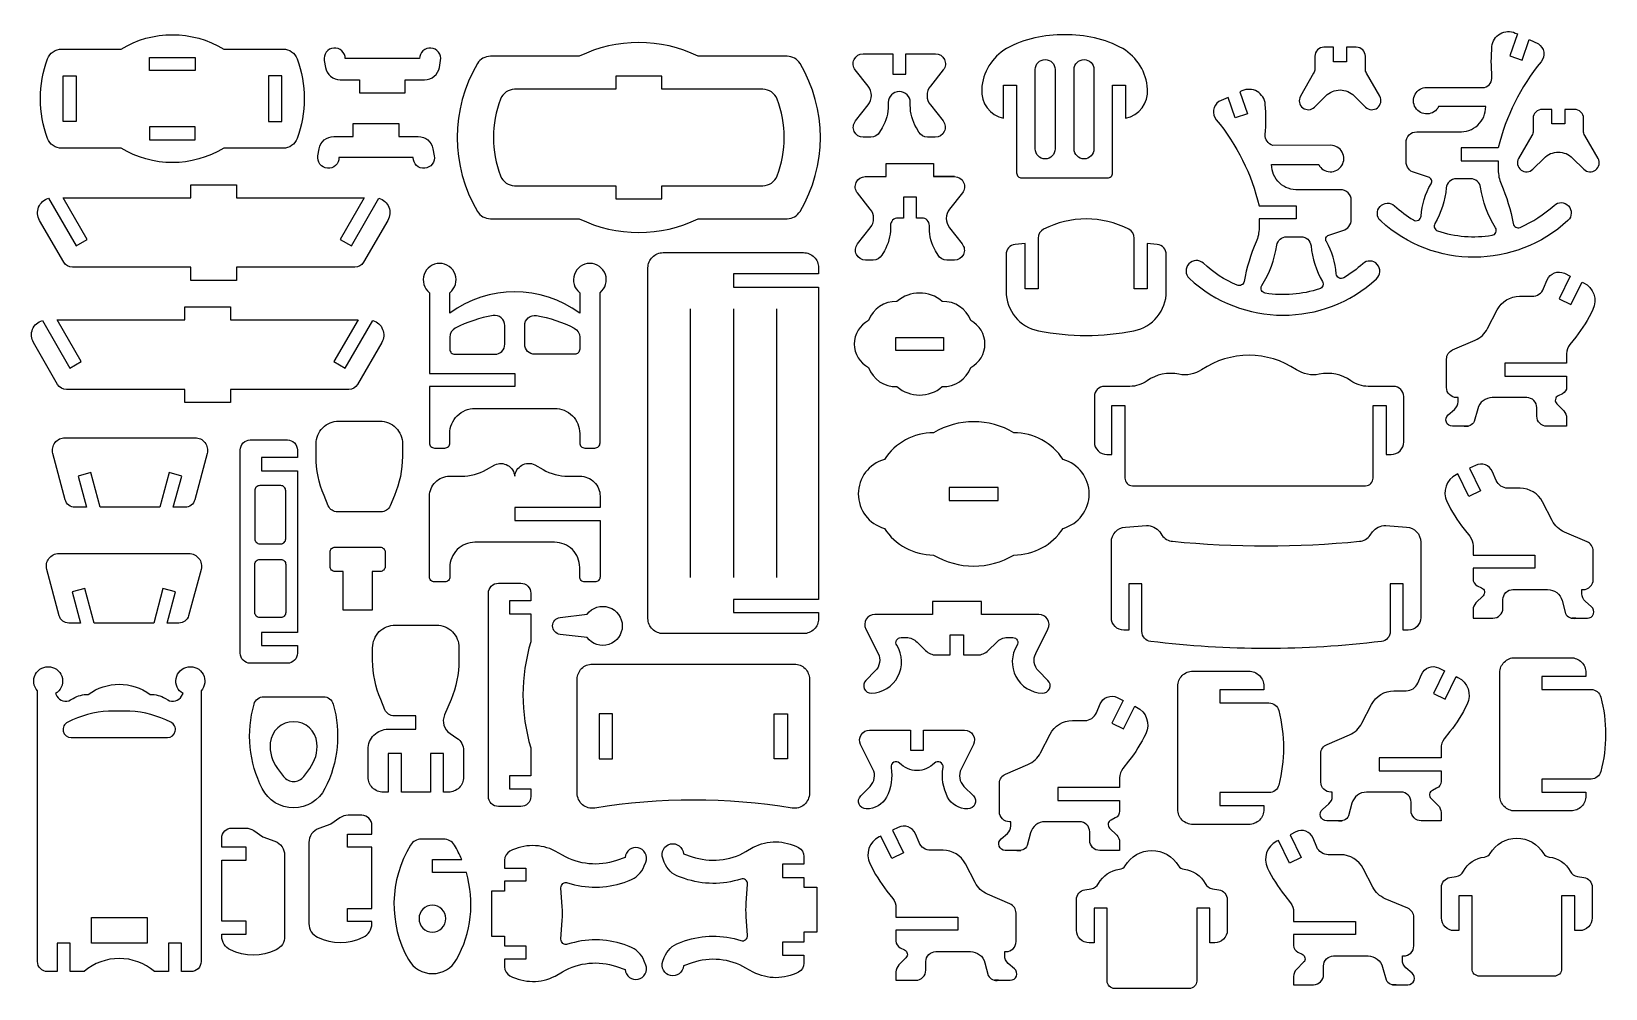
# Model space of a CAD drawing. Extents: x 24 to 1475, y -928 to 867.
# Drawn here: x 25 to 1471, y -928 to -49 of the extents above; entities that cross this region are included whole.
import ezdxf

# ---------------------------------------------------------------- set-up
doc = ezdxf.new("R2010")
doc.units = 0
doc.header["$MEASUREMENT"] = 0
doc.layers.get('DEFPOINTS').update_dxf_attribs({"color": 1, "linetype": 'CONTINUOUS'})
doc.layers.add('KONTUR', color=20, linetype='CONTINUOUS')

msp = doc.modelspace()

# ---------------------------------------------------------------- linework, layer by layer
at = {"layer": 'DEFPOINTS'}
msp.add_lwpolyline([(80, -886.5), (80, -862.9), (131.1, -862.9), (131.1, -886.5)], close=True, dxfattribs=at)
at = {"layer": 'KONTUR'}
for points in [[(39.7, -74.2, -0.314188), (52.7, -65.2), (107.2, -65.2, -0.27972), (201.5, -65.2), (256, -65.2, -0.314188), (269, -74.2, -0.178412), (269, -147.3, -0.314188), (256, -156.3), (201.5, -156.3, -0.27972), (107.2, -156.3), (52.7, -156.3, -0.314188), (39.7, -147.3, -0.178412)], [(973.9, -52.1, 0.130976), (920.5, -64.7, 0.25023), (897.7, -102.1, 0.38008), (917.8, -128.8), (917.8, -98.4), (929.8, -98.4), (929.8, -179, 0.414214), (934.4, -183.6), (1013.3, -183.6, 0.414214), (1017.9, -179), (1017.9, -98.4), (1029.9, -98.4), (1029.9, -128.8, 0.38008), (1050, -102.1, 0.25023), (1027.2, -64.7, 0.130976)], [(1394.2, -75.3), (1400.6, -56.5), (1409, -60.3, -0.438751), (1411.5, -76.9, 0.114696), (1372.2, -156), (1338.1, -156), (1338.1, -168), (1372.2, -168), (1372.2, -176.3, 0.102365), (1374.8, -189.1, -0.056759), (1385.9, -225.6, 0.480658), (1392.2, -229, 0.086534), (1423.4, -208.8, -1), (1436.2, -222.6, -0.390732), (1264.2, -223.1, -1), (1277, -209.2, 0.050145), (1294.3, -222.2, 0.556827), (1301.3, -218.6, -0.109708), (1310.4, -188.9, 0.51582), (1308.1, -182.9), (1295.1, -178.7, -0.338122), (1287.5, -168.7), (1287.5, -151.1, -0.414214), (1297.3, -141.2), (1335.9, -141.2, 0.436799), (1360.7, -118.1), (1317.4, -118.1, -0.587447), (1296.1, -119, -0.587447), (1306.5, -100.5), (1359.5, -100.5, 0.360472), (1366.4, -90.5, -0.043999), (1366.4, -62.8, -0.520138), (1387.8, -50.5), (1389.7, -51.3), (1382.9, -71.4)], [(313.2, -74, 0.441319), (302.6, -64.3, 0.441319), (293.8, -75.7), (295, -82, 0.363296), (308.6, -93.4), (326.3, -93.4), (326.3, -105.4), (368.3, -105.4), (368.3, -93.4), (386, -93.4, 0.363296), (399.6, -82), (400.7, -75.7, 0.441319), (391.9, -64.3, 0.441319), (381.4, -74)], [(434.6, -78.5, 0.274633), (434.6, -214.3, 0.264616), (446.5, -221.1), (528.1, -221.1, 0.230821), (637.4, -221.1), (719, -221.1, 0.264616), (730.9, -214.3, 0.274633), (730.9, -78.5, 0.264616), (719, -71.8), (637.4, -71.8, 0.230821), (528.1, -71.8), (446.5, -71.8, 0.264616)], [(811.9, -116.8, -0.131652), (806.3, -137.6), (804, -141.6, -0.267949), (796, -146.2), (789, -146.2, -0.627694), (781.8, -131.2), (793.5, -116.5, 0.349469), (793.4, -99.3), (781.6, -84.4, -0.628435), (788.8, -69.5), (816, -69.5), (816, -88.4), (828, -88.4), (828, -69.5), (855.2, -69.5, -0.628435), (862.4, -84.4), (850.6, -99.3, 0.349469), (850.6, -116.5), (862.3, -131.2, -0.627694), (855, -146.2), (848, -146.2, -0.267949), (840, -141.6), (837.7, -137.6, -0.131652), (832.1, -116.8), (832.1, -114.3, 1), (811.9, -114.3)], [(1232.9, -77), (1220.9, -77), (1220.9, -63.5), (1212, -63.5, 0.414214), (1203.7, -71.8), (1203.7, -83.4, -0.131652), (1202.6, -87.5), (1190.5, -108.5, 0.876976), (1203.5, -118.5), (1213.8, -108.2, -0.414214), (1239.9, -108.2), (1250.3, -118.5, 0.876976), (1263.3, -108.5), (1251.2, -87.5, -0.131652), (1250.1, -83.4), (1250.1, -71.8, 0.414214), (1241.8, -63.5), (1232.9, -63.5)], [(946.9, -84, -1), (965.1, -84), (965.1, -157, -1), (946.9, -157)], [(982.6, -84, -1), (1000.8, -84), (1000.8, -157, -1), (982.6, -157)], [(468.7, -102.2, 0.311557), (455.8, -111.1, 0.183361), (455.8, -181.8, 0.311557), (468.7, -190.7), (561.8, -190.7), (561.8, -202.7), (603.8, -202.7), (603.8, -190.7), (696.8, -190.7, 0.311557), (709.8, -181.8, 0.183361), (709.8, -111.1, 0.311557), (696.8, -102.2), (603.8, -102.2), (603.8, -90.2), (561.8, -90.2), (561.8, -102.2)], [(1130.4, -128.5), (1124, -109.7), (1115.6, -113.5, 0.438751), (1113.2, -130.1, -0.114696), (1152.5, -209.2), (1186.6, -209.2), (1186.6, -221.2), (1152.5, -221.2), (1152.5, -229.4, -0.102365), (1149.8, -242.3, 0.056759), (1138.8, -278.7, -0.480658), (1132.4, -282.1, -0.086534), (1101.3, -262, 1), (1088.4, -275.8, 0.390732), (1260.4, -276.3, 1), (1247.7, -262.4, -0.050145), (1230.4, -275.3, -0.556827), (1223.4, -271.7, 0.109708), (1214.3, -242.1, -0.51582), (1216.6, -236.1), (1229.5, -231.9, 0.338122), (1237.2, -221.9), (1237.2, -204.2, 0.414214), (1227.3, -194.4), (1188.7, -194.4, -0.436799), (1164, -171.3), (1207.3, -171.3, 0.587447), (1228.5, -172.2, 0.587447), (1218.2, -153.6), (1165.1, -153.7, -0.360472), (1158.2, -143.7, 0.043999), (1158.2, -116, 0.520138), (1136.8, -103.6), (1134.9, -104.5), (1141.8, -124.6)], [(1433.4, -134), (1421.4, -134), (1421.4, -120.6), (1412.5, -120.6, 0.414214), (1404.2, -128.9), (1404.2, -140.4, -0.131652), (1403, -144.6), (1390.9, -165.6, 0.876976), (1404, -175.6), (1414.3, -165.3, -0.414214), (1440.4, -165.3), (1450.7, -175.6, 0.876976), (1463.8, -165.6), (1451.7, -144.6, -0.131652), (1450.5, -140.4), (1450.5, -128.9, 0.414214), (1442.2, -120.6), (1433.4, -120.6)], [(307.4, -164.9, -0.441319), (296.8, -174.7, -0.441319), (288, -163.2), (289.1, -156.9, -0.363296), (302.8, -145.5), (320.4, -145.5), (320.4, -133.5), (362.4, -133.5), (362.4, -145.5), (380.1, -145.5, -0.363296), (393.7, -156.9), (394.9, -163.2, -0.441319), (386.1, -174.7, -0.441319), (375.5, -164.9)], [(837.8, -201.4), (825.8, -201.4), (825.8, -220.4), (820.8, -220.4, 0.414214), (813.9, -227.3), (813.9, -229.7, -0.131652), (808.3, -250.5), (806, -254.5, -0.267949), (798, -259.1), (791, -259.1, -0.627694), (783.7, -244.2), (795.4, -229.4, 0.349469), (795.4, -212.2), (783.6, -197.4, -0.628435), (790.8, -182.4), (809.9, -182.4), (809.9, -170.4), (853.6, -170.4), (853.6, -182.4), (872.8, -182.4, -0.628435), (880, -197.4), (868.2, -212.2, 0.349469), (868.1, -229.4), (879.8, -244.2, -0.627694), (872.6, -259.1), (865.6, -259.1, -0.267949), (857.6, -254.5), (855.2, -250.5, -0.131652), (849.7, -229.7), (849.7, -227.3, 0.414214), (842.8, -220.4), (837.8, -220.4)], [(1369.7, -229.3, -0.102416), (1355.9, -192.2, 0.370344), (1346.8, -184.4), (1333.6, -184.4, 0.386693), (1324.4, -192.8, -0.107473), (1314, -225.6, 0.476686), (1316.5, -232.3, 0.117674), (1366.5, -236.3, 0.538917)], [(62.7, -265.7, -0.267949), (54.7, -261.1), (32.4, -222.6, -0.487619), (40.6, -202.3), (65.9, -246.1), (76.2, -240.1), (54.2, -201.8), (171.4, -201.8), (171.4, -189.8), (213.3, -189.8), (213.3, -201.8), (330.5, -201.8), (308.5, -240.1), (318.8, -246.1), (344.1, -202.3, -0.487619), (352.3, -222.6), (330, -261.1, -0.267949), (322, -265.7), (213.3, -265.7), (213.3, -277.7), (171.4, -277.7), (171.4, -265.7)], [(920.1, -287.8, 0.357981), (949.8, -324, 0.098177), (1037.5, -324, 0.357981), (1067.3, -287.8), (1067.3, -254, 0.385638), (1059, -244.8), (1049.8, -243.9), (1049.8, -285.6), (1037.8, -285.6), (1037.8, -239, 0.281144), (1032.8, -230.7, 0.241814), (954.6, -230.7, 0.281144), (949.6, -239), (949.6, -285.6), (937.6, -285.6), (937.6, -243.9), (928.4, -244.8, 0.385638), (920.1, -254)], [(1155, -282.5, 0.102416), (1168.8, -245.4, -0.370344), (1177.9, -237.6), (1191, -237.6, -0.386693), (1200.2, -245.9, 0.107473), (1210.7, -278.8, -0.476686), (1208.1, -285.5, -0.117674), (1158.2, -289.5, -0.538917)], [(747.9, -271.8), (669.6, -271.8), (669.6, -283.8), (747.9, -283.8), (747.9, -570.7), (669.6, -570.7), (669.6, -582.7), (747.9, -582.7), (747.9, -588.4, -0.414214), (734, -602.2), (605.1, -602.2, -0.414214), (591.2, -588.4), (591.2, -266.1, -0.414214), (605.1, -252.2), (734, -252.2, -0.414214), (747.9, -266.1)], [(395.1, -431.7), (404.6, -431.7, 0.414214), (409.2, -427), (409.2, -418.4, -0.414214), (432.3, -395.3), (505.4, -395.3, -0.414214), (528.5, -418.4), (528.5, -427, 0.414214), (533.1, -431.7), (542.5, -431.7, 0.414214), (547.2, -427), (547.2, -289, 0.712109), (537.8, -262.1, 0.712109), (528.5, -289), (528.5, -307.8, 0.327793), (409.2, -307.8), (409.2, -289, 0.712109), (399.8, -262.1, 0.712109), (390.5, -289), (390.5, -363.3), (468.8, -363.3), (468.8, -375.3), (390.5, -375.3), (390.5, -427, 0.414214)], [(1340.8, -411.7), (1344.4, -411.7), (1330.1, -411.7, -0.69618), (1326.2, -401.2), (1332, -396.2, 0.218856), (1335.2, -389.2), (1335.2, -385.4), (1333.9, -385.4, -0.414214), (1324.7, -376.1), (1324.7, -350, -0.300567), (1330.3, -341.5), (1350.9, -332.7, 0.175054), (1362.4, -322), (1371.2, -304.8, -0.281092), (1391.8, -292.3), (1403.2, -292.3, 0.302959), (1413.8, -285.2), (1417.2, -277.2, -0.432835), (1432.9, -271.2), (1438.3, -273.9), (1428.1, -294.7), (1438.8, -300), (1449.1, -279.2), (1450.6, -279.9, -0.412418), (1459.1, -304.6, -0.053802), (1443.3, -329.8), (1438, -336.5, 0.168092), (1435, -345.1), (1435, -353.7), (1378.3, -353.7), (1378.3, -365.7), (1435, -365.7), (1435, -375.6, -0.288515), (1431.1, -381.8), (1427.2, -383.7, 0.517103), (1425.9, -391.2), (1432.3, -397.6, -0.198912), (1435, -404.1), (1435, -411.7), (1416.8, -411.7, -0.414214), (1407.6, -402.5), (1407.6, -394.6, 0.414214), (1398.4, -385.4), (1366.7, -385.4, 0.339454), (1353.3, -395.6), (1350.2, -407.3, -0.339454)], [(57, -377.9, -0.267949), (49, -373.3), (26.8, -334.8, -0.487619), (35, -314.5), (60.2, -358.3), (70.6, -352.3), (48.5, -314), (165.7, -314), (165.7, -302), (207.7, -302), (207.7, -314), (324.9, -314), (302.8, -352.3), (313.2, -358.3), (338.5, -314.5, -0.487619), (346.6, -334.8), (324.4, -373.3, -0.267949), (316.4, -377.9), (207.7, -377.9), (207.7, -389.9), (165.7, -389.9), (165.7, -377.9)], [(861.5, -375.3, 0.32816), (887.6, -357.7, 0.608717), (887.6, -314.6, 0.32816), (861.5, -297.1, 0.374627), (819.9, -297.1, 0.32816), (793.8, -314.6, 0.608717), (793.8, -357.7, 0.32816), (819.9, -375.3, 0.374627)], [(414.2, -321.6, 0.281144), (409.2, -329.8), (409.2, -341, 0.414214), (413.8, -345.6), (450.5, -345.6, 0.414214), (459.7, -336.4), (459.7, -319.2, 0.464054), (448.9, -310, 0.077001)], [(523.5, -321.6, -0.281144), (528.5, -329.8), (528.5, -341, -0.414214), (523.9, -345.6), (487.2, -345.6, -0.414214), (478, -336.4), (478, -319.2, -0.464054), (488.7, -310, -0.077001)], [(1250.3, -466.3, 0.414214), (1257.2, -459.3), (1257.2, -392.5), (1269.2, -392.5), (1269.2, -437.6), (1273.8, -437.6, 0.414214), (1285.3, -426.1), (1285.3, -384.3, 0.414214), (1276.1, -375.1), (1252.8, -375.1, -0.1548), (1236.9, -370, 0.206677), (1207.8, -363.9, -0.200512), (1186.8, -359.8, 0.304221), (1099.7, -359.8, -0.200512), (1078.8, -363.9, 0.206677), (1049.6, -370, -0.1548), (1033.7, -375.1), (1010.4, -375.1, 0.414214), (1001.2, -384.3), (1001.2, -426.1, 0.414214), (1012.7, -437.6), (1017.3, -437.6), (1017.3, -392.5), (1029.3, -392.5), (1029.3, -459.3, 0.414214), (1036.2, -466.3)], [(293.7, -475.4, -0.100549), (286.4, -439.4), (286.4, -427.8, -0.414214), (307.1, -407), (344.9, -407, -0.414214), (365.7, -427.8), (365.7, -439.4, -0.100549), (358.3, -475.4), (354.4, -484.8, -0.301123), (345.9, -490.4), (306.1, -490.4, -0.301123), (297.6, -484.8)], [(972.5, -505.5, 0.756347), (972.5, -442.2, 0.253291), (927.3, -417.7, 0.2751), (853.5, -417.7, 0.253291), (808.3, -442.2, 0.756347), (808.3, -505.5, 0.253291), (853.5, -530, 0.2751), (927.3, -530, 0.253291)], [(175.1, -422.2, -0.493145), (186.3, -436.7), (174.9, -479.2, -0.339454), (166, -486.1), (155.2, -486.1), (162.9, -457.4), (151.3, -454.3), (142.8, -486.1), (88, -486.1), (79.5, -454.3), (67.9, -457.4), (75.6, -486.1), (64.9, -486.1, -0.339454), (56, -479.2), (44.6, -436.7, -0.493145), (55.7, -422.2)], [(269.2, -601.2), (236.2, -601.2), (236.2, -613.2), (269.2, -613.2), (269.2, -620.2, -0.414214), (260, -629.4), (225.9, -629.4, -0.414214), (216.7, -620.2), (216.7, -433.5, -0.414214), (225.9, -424.3), (260, -424.3, -0.414214), (269.2, -433.5), (269.2, -440.5), (236.2, -440.5), (236.2, -452.5), (269.2, -452.5)], [(409.2, -541.4), (409.2, -550, -0.414214), (404.6, -554.7), (395.1, -554.7, -0.414214), (390.5, -550), (390.5, -476, -0.414214), (409, -457.6), (419.8, -457.6, 0.131652), (442.9, -451.4), (450.5, -447, -0.512051), (468.8, -457.6, -0.512051), (487.2, -447), (494.8, -451.4, 0.131652), (517.9, -457.6), (528.7, -457.6, -0.414214), (547.2, -476), (547.2, -486.3), (468.8, -486.3), (468.8, -498.3), (547.2, -498.3), (547.2, -550, -0.414214), (542.5, -554.7), (533.1, -554.7, -0.414214), (528.5, -550), (528.5, -541.4, 0.414214), (505.4, -518.3), (432.3, -518.3, 0.414214)], [(1443.3, -588), (1439.7, -588), (1454, -588, 0.69618), (1457.9, -577.5), (1452.1, -572.5, -0.218856), (1448.9, -565.5), (1448.9, -561.7), (1450.1, -561.7, 0.414214), (1459.4, -552.4), (1459.4, -526.3, 0.300567), (1453.7, -517.8), (1433.1, -509, -0.175054), (1421.7, -498.3), (1412.8, -481.2, 0.281092), (1392.3, -468.6), (1380.9, -468.6, -0.302959), (1370.3, -461.5), (1366.9, -453.5, 0.432835), (1351.2, -447.6), (1345.8, -450.2), (1356, -471), (1345.3, -476.3), (1335, -455.5), (1333.5, -456.3, 0.412418), (1325, -480.9, 0.053802), (1340.8, -506.1), (1346.1, -512.8, -0.168092), (1349, -521.4), (1349, -530), (1405.7, -530), (1405.7, -542), (1349, -542), (1349, -551.9, 0.288515), (1352.9, -558.2), (1356.9, -560, -0.517103), (1358.2, -567.5), (1351.7, -573.9, 0.198912), (1349, -580.4), (1349, -588), (1367.2, -588, 0.414214), (1376.5, -578.8), (1376.5, -570.9, -0.414214), (1385.7, -561.7), (1417.4, -561.7, -0.339454), (1430.8, -571.9), (1433.9, -583.6, 0.339454)], [(253.9, -466.2), (234.7, -466.2, 0.414214), (230.1, -470.9), (230.1, -515.1, 0.414214), (234.7, -519.7), (253.9, -519.7, 0.414214), (258.5, -515.1), (258.5, -470.9, 0.414214)], [(1029.8, -504.3), (1049, -503, -0.258789), (1061.2, -508.8), (1063.2, -511.7, 0.215961), (1073.1, -517.4, 0.04907), (1244.7, -517.4, 0.215961), (1254.6, -511.7), (1256.7, -508.8, -0.258789), (1268.8, -503), (1288, -504.3, -0.395564), (1301, -518.1), (1301, -587.5, -0.414214), (1289.5, -599), (1284.9, -599), (1284.9, -556.3), (1272.9, -556.3), (1272.9, -600.2, -0.379167), (1264.8, -609.4, -0.060635), (1053, -609.4, -0.379167), (1044.9, -600.2), (1044.9, -556.3), (1032.9, -556.3), (1032.9, -599), (1028.4, -599, -0.414214), (1016.8, -587.5), (1016.8, -518.1, -0.395564)], [(169.5, -528.6, -0.493145), (180.7, -543.2), (169.3, -585.7, -0.339454), (160.3, -592.5), (149.6, -592.5), (157.3, -563.8), (145.7, -560.7), (137.2, -592.5), (82.4, -592.5), (73.9, -560.7), (62.3, -563.8), (70, -592.5), (59.3, -592.5, -0.339454), (50.4, -585.7), (39, -543.2, -0.493145), (50.1, -528.6)], [(253.9, -587.4), (234.7, -587.4, -0.414214), (230.1, -582.8), (230.1, -538.6, -0.414214), (234.7, -534), (253.9, -534, -0.414214), (258.5, -538.6), (258.5, -582.8, -0.414214)], [(337.8, -580.7), (311.2, -580.7), (311.2, -545.1), (303.8, -545.1, -0.414214), (299.2, -540.5), (299.2, -527.4, -0.414214), (303.8, -522.8), (345.2, -522.8, -0.414214), (349.8, -527.4), (349.8, -540.5, -0.414214), (345.2, -545.1), (337.8, -545.1)], [(483.6, -732.8), (464.1, -732.8), (464.1, -744.8), (483.6, -744.8), (483.6, -751.8, -0.414214), (474.4, -761), (453.8, -761, -0.414214), (444.6, -751.8), (444.6, -565.1, -0.414214), (453.8, -555.9), (474.4, -555.9, -0.414214), (483.6, -565.1), (483.6, -572.1), (464.1, -572.1), (464.1, -584.1), (483.6, -584.1), (483.6, -609.7, 0.14798), (483.6, -707.2)], [(510.5, -602.9, -0.887813), (510.5, -587.3), (535.3, -584.4, -0.721474), (567.6, -595.1, -0.721474), (535.3, -605.9)], [(868.9, -621.8), (868.9, -603.2), (880.9, -603.2), (880.9, -621.8), (893.9, -621.8, 0.198912), (903.7, -617.7), (911.5, -609.9, -0.198912), (921.3, -605.8), (926.3, -605.8, -0.590467), (930.2, -612.9, 0.577506), (953.4, -656.9, 0.68225), (958.6, -645.1), (949.9, -636.4, -0.323318), (947.3, -620.4), (958.6, -598, 0.558125), (950.3, -584.6), (897.4, -584.6), (897.4, -572.6), (852.5, -572.6), (852.5, -584.6), (799.5, -584.6, 0.558125), (791.3, -598), (802.6, -620.4, -0.323318), (800, -636.4), (791.3, -645.1, 0.68225), (796.5, -656.9, 0.577506), (819.7, -612.9, -0.590467), (823.6, -605.8), (828.5, -605.8, -0.198912), (838.3, -609.9), (846.2, -617.7, 0.198912), (856, -621.8)], [(364.7, -747.8), (364.7, -712.3), (352.7, -712.3), (352.7, -747.8), (348, -747.8, -0.414214), (334.1, -734), (334.1, -708.5, -0.414214), (352.6, -690), (378, -690), (378, -677.7), (358.1, -677.7, -0.301123), (349.6, -672.1), (345.7, -662.7, -0.100549), (338.3, -626.7), (338.3, -615.1, -0.414214), (359.1, -594.3), (396.9, -594.3, -0.414214), (417.6, -615.1), (417.6, -626.7, -0.100549), (410.3, -662.7), (404.3, -676.9, 0.360488), (409.4, -693.9), (415.7, -698.1, -0.250847), (421.8, -709.6), (421.8, -734, -0.414214), (408, -747.8), (403.3, -747.8), (403.3, -712.3), (391.3, -712.3), (391.3, -747.8)], [(150.2, -663.1, 0.414214), (162.8, -659.7), (164.2, -657.3, -0.709008), (168.9, -632.7, -0.709008), (180.7, -654.8), (180.7, -903.4, -0.414214), (171.4, -912.7), (162.7, -912.7), (162.7, -886.5), (150.7, -886.5), (150.7, -912.7), (138, -912.7, 0.372772), (73.2, -912.7), (60.5, -912.7), (60.5, -886.5), (48.5, -886.5), (48.5, -912.7), (39.7, -912.7, -0.414214), (30.5, -903.4), (30.5, -654.8, -0.709008), (42.3, -632.7, -0.709008), (46.9, -657.3), (48.3, -659.7, 0.414214), (60.9, -663.1), (63.3, -661.7, -0.131652), (77.1, -658, -0.325362), (134, -658, -0.131652), (147.9, -661.7)], [(526.2, -644, -0.414214), (540.1, -630.2), (725.7, -630.2, -0.414214), (739.5, -644), (739.5, -748.8, -0.462325), (723.5, -762.5, 0.080889), (542.3, -762.5, -0.462325), (526.2, -748.8)], [(1225.3, -774.1), (1228.9, -774.1), (1214.6, -774.1, -0.69618), (1210.7, -763.6), (1216.5, -758.6, 0.218856), (1219.7, -751.6), (1219.7, -747.8), (1218.5, -747.8, -0.414214), (1209.2, -738.6), (1209.2, -712.4, -0.300567), (1214.9, -703.9), (1235.5, -695.1, 0.175054), (1246.9, -684.4), (1255.8, -667.3, -0.281092), (1276.3, -654.7), (1287.7, -654.7, 0.302959), (1298.3, -647.6), (1301.7, -639.6, -0.432835), (1317.4, -633.7), (1322.8, -636.3), (1312.6, -657.1), (1323.3, -662.4), (1333.6, -641.6), (1335.1, -642.4, -0.412418), (1343.6, -667, -0.053802), (1327.8, -692.2), (1322.5, -698.9, 0.168092), (1319.6, -707.5), (1319.6, -716.2), (1262.9, -716.2), (1262.9, -728.2), (1319.6, -728.2), (1319.6, -738, -0.288515), (1315.6, -744.3), (1311.7, -746.2, 0.517103), (1310.4, -753.6), (1316.9, -760, -0.198912), (1319.6, -766.6), (1319.6, -774.1), (1301.4, -774.1, -0.414214), (1292.1, -764.9), (1292.1, -757, 0.414214), (1282.9, -747.8), (1251.2, -747.8, 0.339454), (1237.8, -758), (1234.7, -769.7, -0.339454)], [(1452.7, -638.1), (1452.7, -641.5), (1412.3, -641.5), (1412.3, -653.5), (1457.5, -653.5, -0.343094), (1466.4, -660.5, -0.125025), (1466.4, -728.9, -0.343094), (1457.5, -735.8), (1412.3, -735.8), (1412.3, -747.8), (1452.7, -747.8), (1452.7, -751.2, -0.414214), (1438.9, -765.1), (1387.5, -765.1, -0.414214), (1373.6, -751.2), (1373.6, -638.1, -0.414214), (1387.5, -624.3), (1438.9, -624.3, -0.414214)], [(1156.9, -650.5), (1156.9, -653.9), (1116.5, -653.9), (1116.5, -665.9), (1161.6, -665.9, -0.343094), (1170.6, -672.9, -0.125025), (1170.6, -741.3, -0.343094), (1161.6, -748.2), (1116.5, -748.2), (1116.5, -760.2), (1156.9, -760.2), (1156.9, -763.6, -0.414214), (1143, -777.5), (1091.7, -777.5, -0.414214), (1077.8, -763.6), (1077.8, -650.5, -0.414214), (1091.7, -636.7), (1143, -636.7, -0.414214)], [(236.9, -744.6, -0.188994), (229.4, -666.9, -0.335294), (238.3, -660.2), (293.2, -660.2, -0.335294), (302.1, -666.9, -0.188994), (294.5, -744.6, -0.613363)], [(930.1, -801.4), (933.7, -801.4), (919.4, -801.4, -0.69618), (915.5, -790.8), (921.3, -785.8, 0.218856), (924.5, -778.8), (924.5, -775), (923.3, -775, -0.414214), (914, -765.8), (914, -739.6, -0.300567), (919.6, -731.2), (940.2, -722.4, 0.175054), (951.7, -711.7), (960.5, -694.5, -0.281092), (981.1, -682), (992.5, -682, 0.302959), (1003.1, -674.9), (1006.5, -666.8, -0.432835), (1022.2, -660.9), (1027.6, -663.6), (1017.4, -684.4), (1028.1, -689.7), (1038.4, -668.9), (1039.9, -669.6, -0.412418), (1048.4, -694.2, -0.053802), (1032.6, -719.4), (1027.3, -726.2, 0.168092), (1024.4, -734.7), (1024.4, -743.4), (967.6, -743.4), (967.6, -755.4), (1024.4, -755.4), (1024.4, -765.3, -0.288515), (1020.4, -771.5), (1016.5, -773.4, 0.517103), (1015.2, -780.8), (1021.7, -787.3, -0.198912), (1024.4, -793.8), (1024.4, -801.4), (1006.1, -801.4, -0.414214), (996.9, -792.1), (996.9, -784.3, 0.414214), (987.7, -775), (956, -775, 0.339454), (942.6, -785.3), (939.5, -796.9, -0.339454)], [(58.3, -683.5, 0.807396), (61.3, -697.6), (149.8, -697.6, 0.807396), (152.9, -683.5), (148.4, -681.5, 0.106564), (110.4, -673.3), (100.7, -673.3, 0.106564), (62.7, -681.5)], [(287.2, -702.6, 0.910256), (244.3, -702.6, 0.186543), (250.9, -726), (256.5, -733.4, 0.499812), (275, -733.4), (280.5, -726, 0.186543)], [(832.3, -690.8), (832.3, -709.4), (844.3, -709.4), (844.3, -690.8), (881.9, -690.8, -0.558125), (890.1, -704.1), (878.8, -726.6, 0.323318), (881.4, -742.6), (890.1, -751.3, -0.68225), (884.9, -763.1, -0.286613), (866.4, -752.4, -0.160038), (862.2, -725.2, 0.732143), (854.3, -721.2, -0.419662), (822.3, -721.2, 0.732143), (814.5, -725.2, -0.160038), (810.2, -752.4, -0.286613), (791.7, -763.1, -0.68225), (786.6, -751.3), (795.2, -742.6, 0.323318), (797.8, -726.6), (786.5, -704.1, -0.558125), (794.8, -690.8)], [(337.6, -786.5), (337.6, -778.3, 0.414214), (328.4, -769.1), (315.8, -769.1, 0.149546), (308.1, -771.4), (299.8, -777.1), (288.8, -781.2, 0.31269), (279.8, -794.1), (279.8, -868.6, 0.29069), (287.8, -881.1, 0.223211), (329.7, -881.1, 0.29069), (337.6, -868.6), (337.6, -866.7), (315.3, -866.7), (315.3, -854.7), (337.6, -854.7), (337.6, -798.5), (315.3, -798.5), (315.3, -786.5)], [(913.2, -920.6), (909.6, -920.6), (924, -920.6, 0.69618), (927.9, -910.1), (922.1, -905.1, -0.218856), (918.9, -898.1), (918.9, -894.3), (920.1, -894.3, 0.414214), (929.3, -885.1), (929.3, -858.9, 0.300567), (923.7, -850.4), (903.1, -841.6, -0.175054), (891.6, -830.9), (882.8, -813.8, 0.281092), (862.3, -801.2), (850.9, -801.2, -0.302959), (840.2, -794.1), (836.9, -786.1, 0.432835), (821.1, -780.2), (815.7, -782.8), (826, -803.6), (815.2, -808.9), (805, -788.1), (803.4, -788.9, 0.412418), (795, -813.5, 0.053802), (810.7, -838.7), (816, -845.4, -0.168092), (819, -854), (819, -862.7), (875.7, -862.7), (875.7, -874.7), (819, -874.7), (819, -884.5, 0.288515), (822.9, -890.8), (826.9, -892.7, -0.517103), (828.1, -900.1), (821.7, -906.5, 0.198912), (819, -913), (819, -920.6), (837.2, -920.6, 0.414214), (846.4, -911.4), (846.4, -903.5, -0.414214), (855.7, -894.3), (887.3, -894.3, -0.339454), (900.7, -904.5), (903.8, -916.2, 0.339454)], [(199.7, -798.2), (199.7, -790, -0.414214), (208.9, -780.8), (221.5, -780.8, -0.149546), (229.2, -783.1), (237.6, -788.8), (248.6, -792.9, -0.31269), (257.5, -805.8), (257.5, -880.3, -0.29069), (249.6, -892.8, -0.223211), (207.7, -892.8, -0.29069), (199.7, -880.3), (199.7, -878.4), (222, -878.4), (222, -866.4), (199.7, -866.4), (199.7, -810.2), (222, -810.2), (222, -798.2)], [(424.4, -821.6), (393.2, -821.6), (393.2, -809.6), (420.1, -809.6, 0.035368), (413.4, -796.5, 0.261699), (403.5, -791), (382.9, -791, 0.261699), (373.1, -796.5, 0.2701), (371.1, -901.5, 0.587624), (415.4, -901.5, 0.2005)], [(729.5, -913.1, -0.24467), (687.9, -913.2), (681.2, -909.4, 0.217196), (631.7, -904.6), (623.8, -907.4, -0.459056), (611.9, -916.3, -0.459056), (604.8, -903.2), (606.1, -899.7, -0.221765), (620.2, -886.1), (624.8, -884.5, -0.163624), (676.6, -884.1, 0.531368), (682.6, -879.4), (681.4, -862, -0.033043), (681.4, -849.8), (682.6, -832.3, 0.531368), (676.6, -827.6, -0.163624), (624.8, -827.2), (620.2, -825.7, -0.221765), (606.1, -812.1), (604.8, -808.6, -0.459056), (611.9, -795.4, -0.459056), (623.8, -804.4), (631.7, -807.1, 0.217196), (681.2, -802.4), (687.9, -798.5, -0.24467), (729.5, -798.7, -0.278615), (734.4, -806.9), (734.4, -814.1), (714.9, -814.1), (714.9, -826.1), (734.4, -826.1), (734.4, -835.2), (746.4, -835.2), (746.4, -876.5), (734.4, -876.5), (734.4, -885.6), (714.9, -885.6), (714.9, -897.6), (734.4, -897.6), (734.4, -904.9, -0.278615)], [(1278.5, -924.7), (1274.9, -924.7), (1289.2, -924.7, 0.69618), (1293.1, -914.1), (1287.3, -909.1, -0.218856), (1284.1, -902.1), (1284.1, -898.3), (1285.3, -898.3, 0.414214), (1294.6, -889.1), (1294.6, -862.9, 0.300567), (1289, -854.4), (1268.4, -845.7, -0.175054), (1256.9, -835), (1248.1, -817.8, 0.281092), (1227.5, -805.3), (1216.1, -805.3, -0.302959), (1205.5, -798.2), (1202.1, -790.1, 0.432835), (1186.4, -784.2), (1181, -786.9), (1191.2, -807.7), (1180.5, -813), (1170.2, -792.2), (1168.7, -792.9, 0.412418), (1160.2, -817.5, 0.053802), (1176, -842.7), (1181.3, -849.5, -0.168092), (1184.2, -858), (1184.2, -866.7), (1241, -866.7), (1241, -878.7), (1184.2, -878.7), (1184.2, -888.6, 0.288515), (1188.2, -894.8), (1192.1, -896.7, -0.517103), (1193.4, -904.1), (1186.9, -910.6, 0.198912), (1184.2, -917.1), (1184.2, -924.7), (1202.5, -924.7, 0.414214), (1211.7, -915.4), (1211.7, -907.5, -0.414214), (1220.9, -898.3), (1252.6, -898.3, -0.339454), (1266, -908.6), (1269.1, -920.2, 0.339454)], [(1364.8, -804.1, -0.572309), (1413.6, -804.1, 0.236246), (1418.8, -807.4, -0.245302), (1438.3, -820.5, 0.231613), (1444.9, -825.2), (1450.7, -826.2, -0.367108), (1458.5, -835.3), (1458.5, -863.4, -0.414214), (1446.9, -875), (1442.4, -875), (1442.4, -843.2), (1430.4, -843.2), (1430.4, -910, -0.414214), (1423.4, -916.9), (1355, -916.9, -0.414214), (1348.1, -910), (1348.1, -843.2), (1336.1, -843.2), (1336.1, -875), (1331.5, -875, -0.414214), (1320, -863.4), (1320, -835.3, -0.367108), (1327.7, -826.2), (1333.6, -825.2, 0.231613), (1340.2, -820.5, -0.245302), (1359.6, -807.4, 0.236246)], [(464.4, -916.5, 0.24467), (506, -916.7), (512.7, -912.8, -0.217196), (562.2, -908), (570.2, -910.8, 0.459056), (582.1, -919.7, 0.459056), (589.2, -906.6), (587.8, -903.1, 0.221765), (573.8, -889.5), (569.2, -887.9, 0.163624), (517.4, -887.6, -0.531368), (511.3, -882.9), (512.5, -865.4, 0.033043), (512.5, -853.2), (511.3, -835.7, -0.531368), (517.4, -831.1, 0.163624), (569.2, -830.7), (573.8, -829.1, 0.221765), (587.8, -815.5), (589.2, -812, 0.459056), (582.1, -798.9, 0.459056), (570.2, -807.8), (562.2, -810.6, -0.217196), (512.7, -805.8), (506, -801.9, 0.24467), (464.4, -802.1, 0.278615), (459.5, -810.3), (459.5, -817.5), (479, -817.5), (479, -829.5), (459.5, -829.5), (459.5, -838.7), (447.5, -838.7), (447.5, -880), (459.5, -880), (459.5, -889.1), (479, -889.1), (479, -901.1), (459.5, -901.1), (459.5, -908.3, 0.278615)], [(1029.6, -815.4, -0.572309), (1078.4, -815.4, 0.236246), (1083.6, -818.7, -0.245302), (1103.1, -831.8, 0.231613), (1109.7, -836.5), (1115.5, -837.5, -0.367108), (1123.3, -846.6), (1123.3, -874.7, -0.414214), (1111.7, -886.2), (1107.2, -886.2), (1107.2, -854.4), (1095.2, -854.4), (1095.2, -921.3, -0.414214), (1088.3, -928.2), (1019.8, -928.2, -0.414214), (1012.9, -921.3), (1012.9, -854.4), (1000.9, -854.4), (1000.9, -886.2), (996.4, -886.2, -0.414214), (984.8, -874.7), (984.8, -846.6, -0.367108), (992.5, -837.5), (998.4, -836.5, 0.231613), (1005, -831.8, -0.245302), (1024.4, -818.7, 0.236246)], [(393.2, -851.6, 0.414214), (380.9, -864, 0.414214), (393.2, -876.4, 0.414214), (405.6, -864, 0.414214)]]:
    msp.add_lwpolyline(points, format="xyb", close=True, dxfattribs=at)
for points in [[(133.4, -72.9), (175.4, -72.9), (175.4, -84.9), (133.4, -84.9)], [(54, -131.7), (54, -89.7), (66, -89.7), (66, -131.7)], [(254.8, -131.7), (254.8, -89.7), (242.8, -89.7), (242.8, -131.7)], [(133.4, -148.6), (175.4, -148.6), (175.4, -136.6), (133.4, -136.6)], [(818.9, -330.2), (862.5, -330.2), (862.5, -342.2), (818.9, -342.2)], [(867.9, -479.9), (912.9, -479.9), (912.9, -467.9), (867.9, -467.9)], [(558.5, -675.8), (546.5, -675.8), (546.5, -717.2), (558.5, -717.2)], [(707.2, -675.8), (719.2, -675.8), (719.2, -717.2), (707.2, -717.2)]]:
    msp.add_lwpolyline(points, close=True, dxfattribs=at)
for points in [[(872.8, -182.4), (853.6, -182.4)], [(630.1, -303.8), (630.1, -550.6)], [(669.6, -303.8), (669.6, -550.6)], [(709.1, -303.8), (709.1, -550.6)]]:
    msp.add_lwpolyline(points, dxfattribs=at)

doc.saveas('drawing.dxf')
